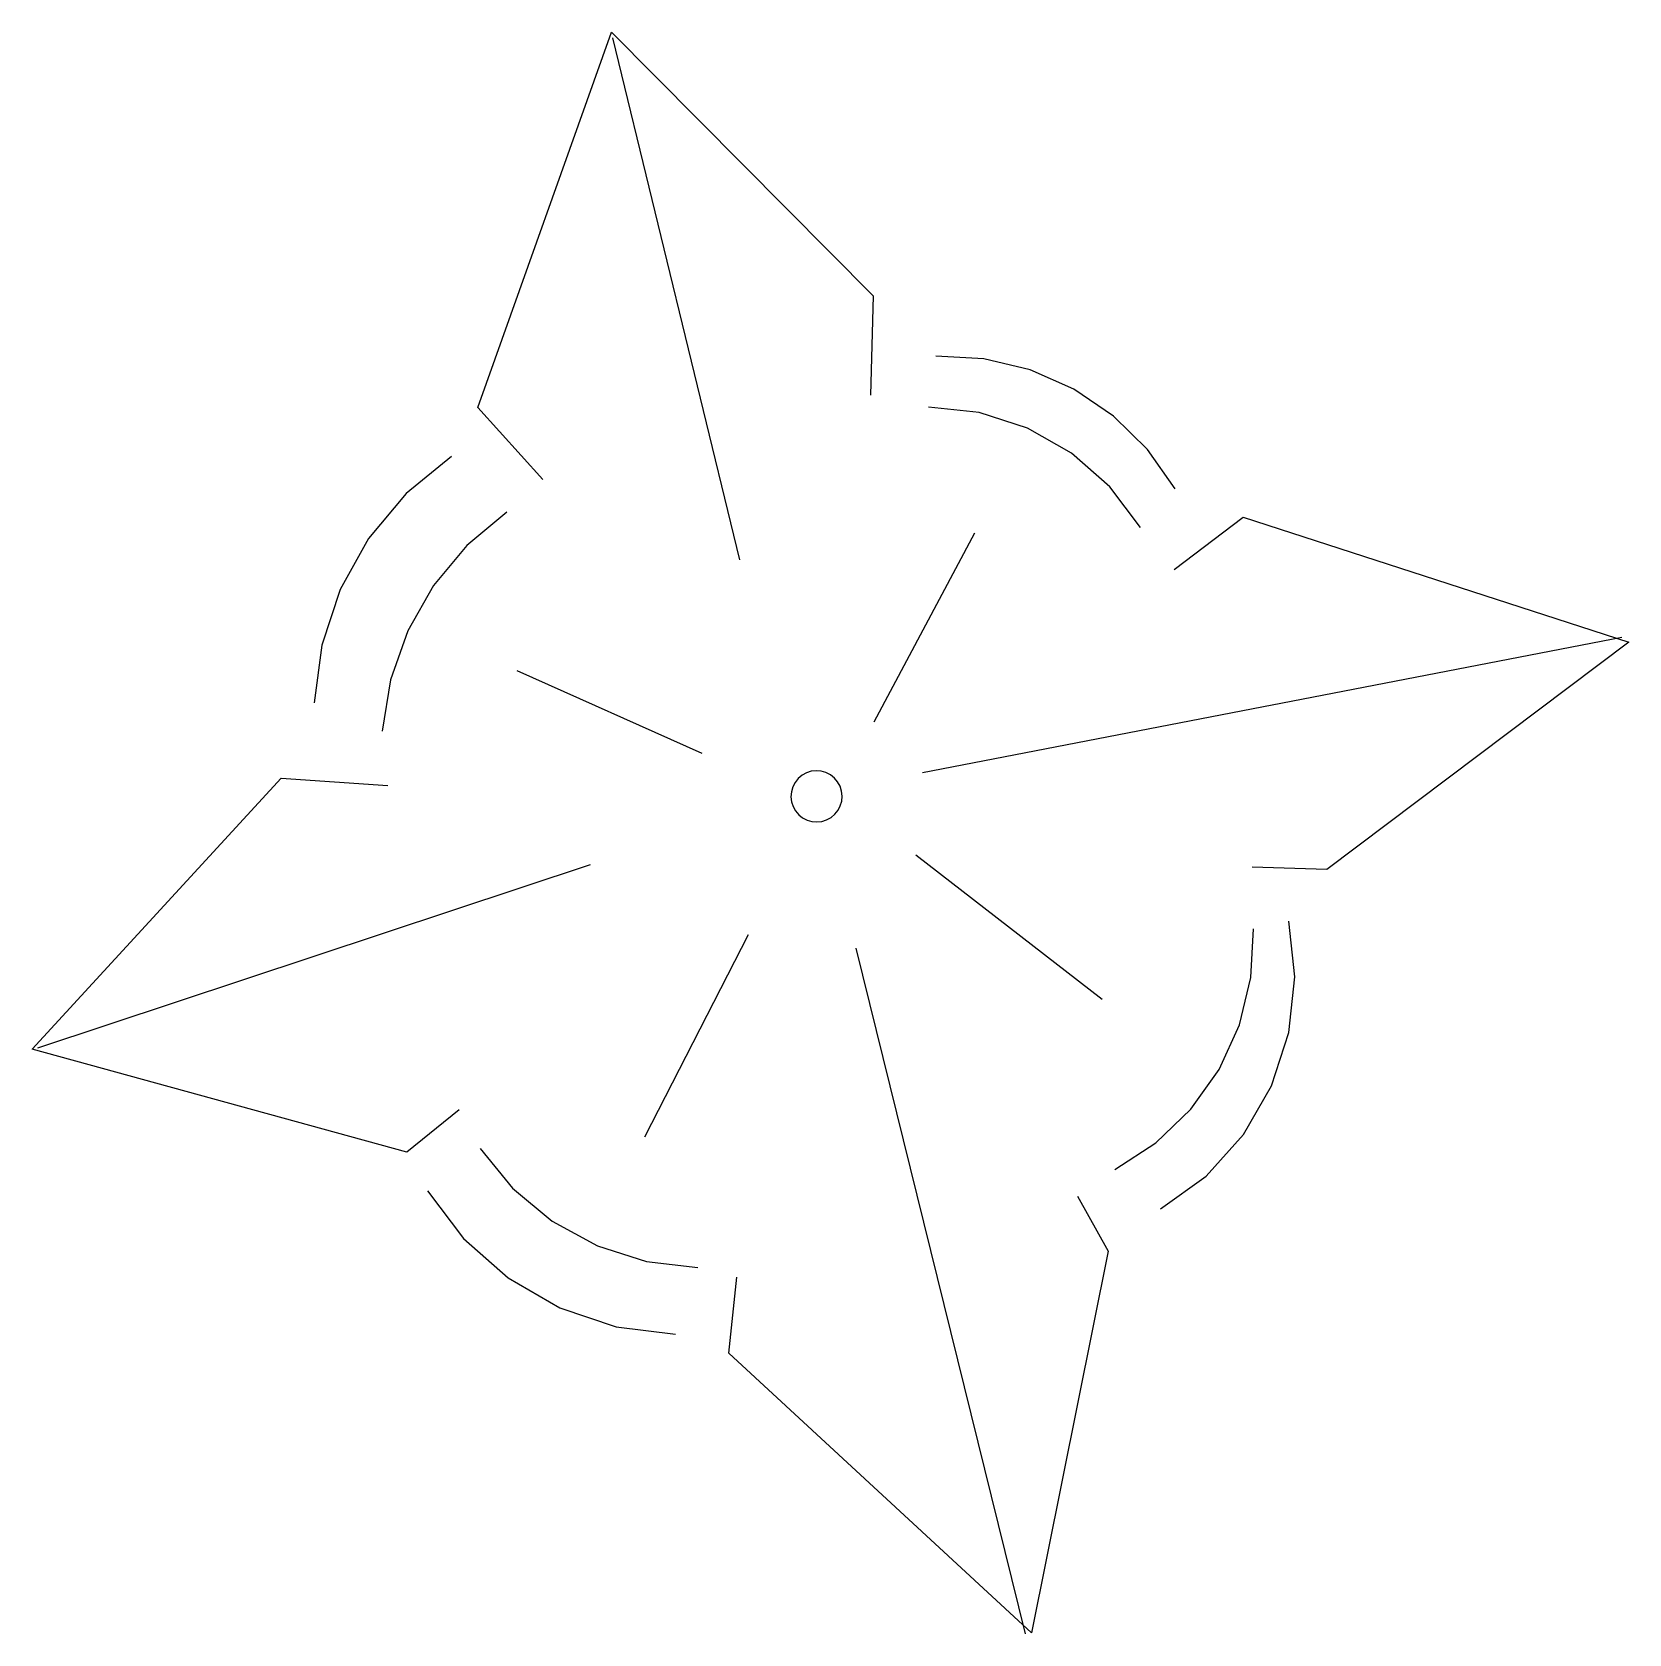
# Model space of a CAD drawing. Extents: x 8.1 to 34.6, y 28.8 to 55.5.
import ezdxf

# ---------------------------------------------------------------- set-up
doc = ezdxf.new("R2010")
doc.units = 0
doc.layers.get('0').update_dxf_attribs({"linetype": 'CONTINUOUS'})

msp = doc.modelspace()

# ---------------------------------------------------------------- linework, layer by layer
at = {"color": 0}
for p, q in [((15.506, 49.218), (17.726, 55.455)), ((17.726, 55.455), (22.078, 51.074)), ((19.861, 46.685), (17.748, 55.357)), ((22.078, 51.074), (22.031, 49.421)), ((16.59, 48.019), (15.506, 49.218)), ((27.081, 46.528), (28.225, 47.396)), ((28.225, 47.396), (34.637, 45.316)), ((22.095, 43.994), (23.766, 47.134)), ((34.517, 45.393), (22.898, 43.145)), ((34.637, 45.316), (29.615, 41.542)), ((19.234, 43.468), (16.16, 44.844)), ((8.099, 38.554), (12.241, 43.059)), ((12.241, 43.059), (14.013, 42.935)), ((22.787, 41.785), (25.881, 39.386)), ((8.197, 38.576), (17.382, 41.623)), ((29.615, 41.542), (28.376, 41.578)), ((20, 40.454), (18.275, 37.097)), ((24.608, 28.841), (21.794, 40.232)), ((14.326, 36.845), (8.099, 38.554)), ((15.198, 37.55), (14.326, 36.845)), ((25.471, 36.114), (25.981, 35.199)), ((25.981, 35.199), (24.706, 28.862)), ((19.681, 33.506), (19.814, 34.767)), ((24.706, 28.862), (19.681, 33.506))]:
    msp.add_line(p, q, dxfattribs=at)
for points in [[(27.095, 47.866), (26.638, 48.517), (26.072, 49.075), (25.414, 49.522), (24.687, 49.843), (23.914, 50.028), (23.12, 50.071)], [(26.517, 47.226), (26.009, 47.899), (25.374, 48.456), (24.64, 48.872), (23.837, 49.132), (22.998, 49.223)], [(15.069, 48.403), (14.317, 47.788), (13.693, 47.043), (13.22, 46.194), (12.914, 45.271), (12.787, 44.308)], [(15.991, 47.477), (15.326, 46.923), (14.77, 46.26), (14.342, 45.508), (14.054, 44.692), (13.917, 43.838)], [(26.092, 36.558), (26.772, 36.999), (27.357, 37.56), (27.826, 38.221), (28.163, 38.959), (28.355, 39.746), (28.395, 40.555)], [(26.852, 35.904), (27.608, 36.449), (28.232, 37.14), (28.699, 37.946), (28.986, 38.832), (29.083, 39.759), (28.983, 40.685)], [(15.545, 36.907), (16.086, 36.245), (16.745, 35.698), (17.496, 35.288), (18.311, 35.029), (19.162, 34.931)], [(14.673, 36.202), (15.269, 35.412), (16.011, 34.756), (16.868, 34.26), (17.807, 33.945), (18.79, 33.823)]]:
    msp.add_lwpolyline(points, dxfattribs=at)
msp.add_lwpolyline([(21.552, 42.845), (21.527, 42.925), (21.486, 42.998), (21.433, 43.061), (21.367, 43.114), (21.293, 43.152), (21.213, 43.175), (21.13, 43.182), (21.047, 43.173), (20.968, 43.148), (20.895, 43.107), (20.831, 43.054), (20.779, 42.988), (20.741, 42.914), (20.718, 42.834), (20.71, 42.751), (20.72, 42.668), (20.745, 42.589), (20.785, 42.516), (20.839, 42.452), (20.904, 42.4), (20.978, 42.362), (21.058, 42.339), (21.141, 42.331), (21.224, 42.341), (21.304, 42.366), (21.377, 42.406), (21.44, 42.46), (21.493, 42.525), (21.531, 42.599), (21.554, 42.679), (21.561, 42.762)], close=True, dxfattribs=at)

doc.saveas('drawing.dxf')
